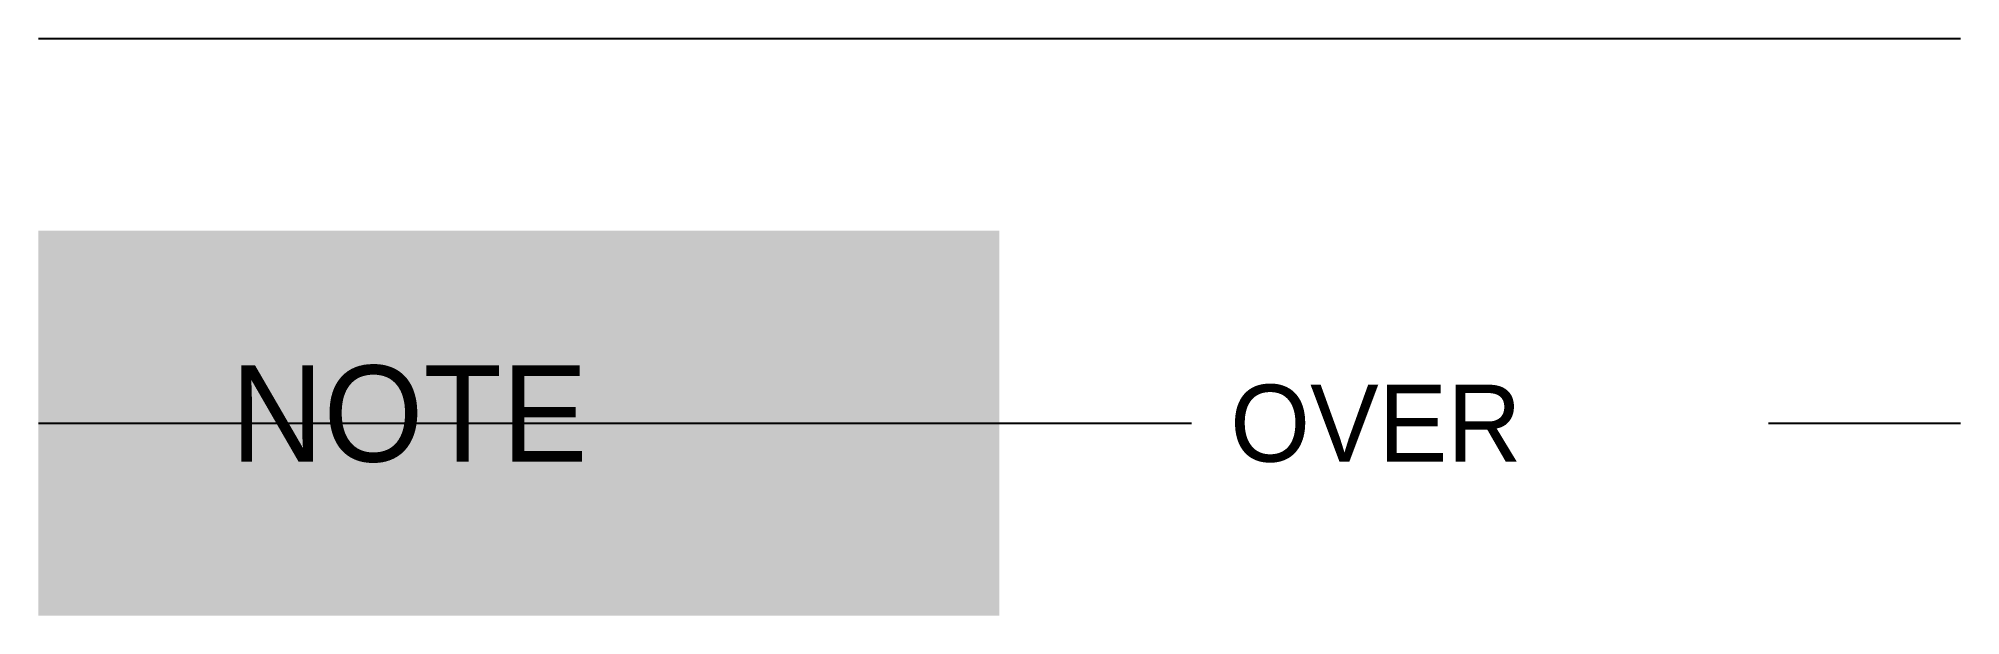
# Model space of a CAD drawing. Header units: metres. Extents: x 0 to 100, y -10 to 20.
import ezdxf

# ---------------------------------------------------------------- set-up
doc = ezdxf.new("R2010")
doc.units = ezdxf.units.M
doc.header["$MEASUREMENT"] = 0

msp = doc.modelspace()

# ---------------------------------------------------------------- hatches: boundary and pattern name
msp.add_hatch(color=3).paths.add_polyline_path([(0, -10), (50, -10), (50, 10), (0, 10)])

# ---------------------------------------------------------------- linework, layer by layer
for p, q in [((0, 20), (100, 20)), ((0, 0), (100, 0))]:
    msp.add_line(p, q)

# ---------------------------------------------------------------- texts
msp.add_text('NOTE', height=5).set_placement((10, -2))

# ---------------------------------------------------------------- next in the draw order: wipeouts: each hides what was drawn before it
msp.add_wipeout([(60, -5), (90, -5), (90, 5), (60, 5)])

# ---------------------------------------------------------------- next in the draw order: texts
msp.add_text('OVER', height=4).set_placement((62, -2))

doc.saveas('drawing.dxf')
